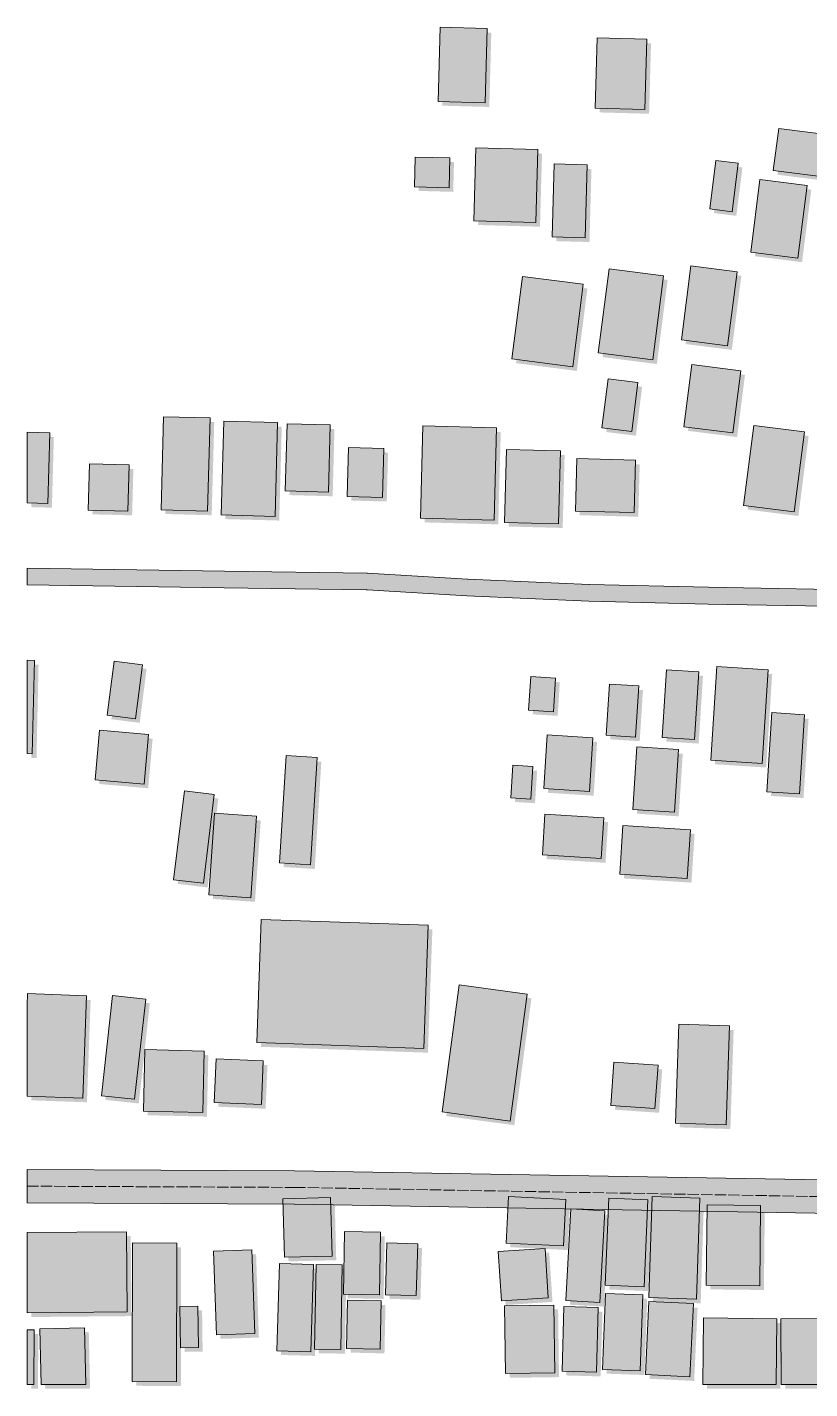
# Model space of a CAD drawing. Header units: metres. Extents: x 305859 to 307221, y 9155922 to 9156786.
# Drawn here: x 305890 to 306030.7, y 9155924.2 to 9156168.8 of the extents above; entities that cross this region are included whole.
import ezdxf

# ---------------------------------------------------------------- set-up
doc = ezdxf.new("R2010")
doc.units = ezdxf.units.M
doc.linetypes.add('DASHED', pattern=[1.524, 1.27, -0.254])
for name, color, linetype, lineweight, true_color in [('B-BAYANGAN', 7, 'Continuous', 0, 0x76786c), ('J-PERKERASAN_JALAN', 7, 'Continuous', 9, 0x989896), ('J-SUMBU_KOLEKTOR', 7, 'DASHED', 18, 0xffffff), ('K-BANGUNAN_LUAR_TAPAK', 7, 'Continuous', 9, 0xdedede)]:
    doc.layers.add(name, color=color, linetype=linetype, lineweight=lineweight, true_color=true_color)

msp = doc.modelspace()

# ---------------------------------------------------------------- hatches: boundary and pattern name
at = {"layer": 'B-BAYANGAN', "true_color": 0x76786c}
h = msp.add_hatch(color=8, dxfattribs=at)
h.dxf.hatch_style = 1
h.paths.add_polyline_path([(305964.98, 9156168.06), (305973.44, 9156167.84), (305973.08, 9156154.49), (305964.61, 9156154.72), (305964.98, 9156168.06)])
h = msp.add_hatch(color=8, dxfattribs=at)
h.dxf.hatch_style = 1
h.paths.add_polyline_path([(305993.24, 9156166.14), (306002.15, 9156165.9), (306001.81, 9156153.27), (305992.89, 9156153.51), (305993.24, 9156166.14)])
h = msp.add_hatch(color=8, dxfattribs=at)
h.dxf.hatch_style = 1
h.paths.add_polyline_path([(306025.87, 9156149.86), (306036.34, 9156148.54), (306035.37, 9156141), (306024.89, 9156142.32), (306025.87, 9156149.86)])
h = msp.add_hatch(color=8, dxfattribs=at)
h.dxf.hatch_style = 1
h.paths.add_polyline_path([(305971.42, 9156146.42), (305982.56, 9156146.11), (305982.19, 9156132.98), (305971.07, 9156133.28), (305971.42, 9156146.42)])
h = msp.add_hatch(color=8, dxfattribs=at)
h.dxf.hatch_style = 1
h.paths.add_polyline_path([(305960.53, 9156144.75), (305966.73, 9156144.59), (305966.59, 9156139.24), (305960.38, 9156139.41), (305960.53, 9156144.75)])
h = msp.add_hatch(color=8, dxfattribs=at)
h.dxf.hatch_style = 1
h.paths.add_polyline_path([(306017.49, 9156134.93), (306013.46, 9156135.43), (306014.57, 9156144.13), (306018.6, 9156143.62), (306017.49, 9156134.93)])
h = msp.add_hatch(color=8, dxfattribs=at)
h.dxf.hatch_style = 1
h.paths.add_polyline_path([(305985.49, 9156143.52), (305991.44, 9156143.36), (305991.09, 9156130.23), (305985.14, 9156130.39), (305985.49, 9156143.52)])
h = msp.add_hatch(color=8, dxfattribs=at)
h.dxf.hatch_style = 1
h.paths.add_polyline_path([(306022.48, 9156140.7), (306030.97, 9156139.63), (306029.31, 9156126.6), (306020.82, 9156127.68), (306022.48, 9156140.7)])
h = msp.add_hatch(color=8, dxfattribs=at)
h.dxf.hatch_style = 1
h.paths.add_polyline_path([(305995.37, 9156124.65), (306005.14, 9156123.42), (306003.21, 9156108.31), (305993.43, 9156109.56), (305995.37, 9156124.65)])
h = msp.add_hatch(color=8, dxfattribs=at)
h.dxf.hatch_style = 1
h.paths.add_polyline_path([(306010.08, 9156125.19), (306018.39, 9156124.14), (306016.68, 9156110.85), (306008.38, 9156111.9), (306010.08, 9156125.19)])
h = msp.add_hatch(color=8, dxfattribs=at)
h.dxf.hatch_style = 1
h.paths.add_polyline_path([(305979.79, 9156123.27), (305990.72, 9156121.89), (305988.82, 9156107.08), (305977.9, 9156108.47), (305979.79, 9156123.27)])
h = msp.add_hatch(color=8, dxfattribs=at)
h.dxf.hatch_style = 1
h.paths.add_polyline_path([(306010.24, 9156107.47), (306019.05, 9156106.36), (306017.63, 9156095.2), (306008.8, 9156096.31), (306010.24, 9156107.47)])
h = msp.add_hatch(color=8, dxfattribs=at)
h.dxf.hatch_style = 1
h.paths.add_polyline_path([(305995.21, 9156104.9), (306000.56, 9156104.22), (305999.44, 9156095.43), (305994.09, 9156096.1), (305995.21, 9156104.9)])
h = msp.add_hatch(color=8, dxfattribs=at)
h.dxf.hatch_style = 1
h.paths.add_polyline_path([(305915.28, 9156098.1), (305923.63, 9156097.88), (305923.17, 9156081.15), (305914.82, 9156081.38), (305915.28, 9156098.1)])
h = msp.add_hatch(color=8, dxfattribs=at)
h.dxf.hatch_style = 1
h.paths.add_polyline_path([(305926.08, 9156097.3), (305935.77, 9156097.05), (305935.31, 9156080.2), (305925.62, 9156080.46), (305926.08, 9156097.3)])
h = msp.add_hatch(color=8, dxfattribs=at)
h.dxf.hatch_style = 1
h.paths.add_polyline_path([(305894.79, 9156095.19), (305894.44, 9156082.51), (305890.75, 9156082.61), (305890.75, 9156095.3), (305894.79, 9156095.19)])
h = msp.add_hatch(color=8, dxfattribs=at)
h.dxf.hatch_style = 1
h.paths.add_polyline_path([(305937.48, 9156096.85), (305945.24, 9156096.64), (305944.92, 9156084.56), (305937.15, 9156084.77), (305937.48, 9156096.85)])
h = msp.add_hatch(color=8, dxfattribs=at)
h.dxf.hatch_style = 1
h.paths.add_polyline_path([(305961.9, 9156096.46), (305975.14, 9156096.1), (305974.69, 9156079.52), (305961.44, 9156079.87), (305961.9, 9156096.46)])
h = msp.add_hatch(color=8, dxfattribs=at)
h.dxf.hatch_style = 1
h.paths.add_polyline_path([(306021.36, 9156096.52), (306030.49, 9156095.37), (306028.65, 9156081.01), (306019.52, 9156082.17), (306021.36, 9156096.52)])
h = msp.add_hatch(color=8, dxfattribs=at)
h.dxf.hatch_style = 1
h.paths.add_polyline_path([(305954.64, 9156083.62), (305948.25, 9156083.79), (305948.49, 9156092.59), (305954.88, 9156092.41), (305954.64, 9156083.62)])
h = msp.add_hatch(color=8, dxfattribs=at)
h.dxf.hatch_style = 1
h.paths.add_polyline_path([(305976.9, 9156092.23), (305986.62, 9156091.96), (305986.27, 9156078.87), (305976.54, 9156079.13), (305976.9, 9156092.23)])
h = msp.add_hatch(color=8, dxfattribs=at)
h.dxf.hatch_style = 1
h.paths.add_polyline_path([(305989.59, 9156090.57), (306000.12, 9156090.28), (305999.86, 9156080.88), (305989.33, 9156081.16), (305989.59, 9156090.57)])
h = msp.add_hatch(color=8, dxfattribs=at)
h.dxf.hatch_style = 1
h.paths.add_polyline_path([(305901.95, 9156089.63), (305909.09, 9156089.44), (305908.86, 9156081.13), (305901.73, 9156081.32), (305901.95, 9156089.63)])
h = msp.add_hatch(color=8, dxfattribs=at)
h.dxf.hatch_style = 1
h.paths.add_polyline_path([(305892.04, 9156054.32), (305891.67, 9156037.56), (305890.75, 9156037.58), (305890.75, 9156054.35), (305892.04, 9156054.32)])
h = msp.add_hatch(color=8, dxfattribs=at)
h.dxf.hatch_style = 1
h.paths.add_polyline_path([(305906.36, 9156054.19), (305911.46, 9156053.55), (305910.23, 9156043.86), (305905.13, 9156044.51), (305906.36, 9156054.19)])
h = msp.add_hatch(color=8, dxfattribs=at)
h.dxf.hatch_style = 1
h.paths.add_polyline_path([(306014.72, 9156053.22), (306023.94, 9156052.63), (306022.86, 9156035.84), (306013.64, 9156036.42), (306014.72, 9156053.22)])
h = msp.add_hatch(color=8, dxfattribs=at)
h.dxf.hatch_style = 1
h.paths.add_polyline_path([(305981.28, 9156051.44), (305985.76, 9156051.16), (305985.37, 9156045.12), (305980.9, 9156045.4), (305981.28, 9156051.44)])
h = msp.add_hatch(color=8, dxfattribs=at)
h.dxf.hatch_style = 1
h.paths.add_polyline_path([(306005.67, 9156052.66), (306011.5, 9156052.3), (306010.72, 9156040.14), (306004.89, 9156040.5), (306005.67, 9156052.66)])
h = msp.add_hatch(color=8, dxfattribs=at)
h.dxf.hatch_style = 1
h.paths.add_polyline_path([(305995.41, 9156050.08), (306000.71, 9156049.75), (306000.12, 9156040.57), (305994.83, 9156040.9), (305995.41, 9156050.08)])
h = msp.add_hatch(color=8, dxfattribs=at)
h.dxf.hatch_style = 1
h.paths.add_polyline_path([(306024.64, 9156044.95), (306030.48, 9156044.58), (306029.57, 9156030.36), (306023.73, 9156030.73), (306024.64, 9156044.95)])
h = msp.add_hatch(color=8, dxfattribs=at)
h.dxf.hatch_style = 1
h.paths.add_polyline_path([(305903.74, 9156041.78), (305912.55, 9156041.01), (305911.76, 9156032.11), (305902.95, 9156032.88), (305903.74, 9156041.78)])
h = msp.add_hatch(color=8, dxfattribs=at)
h.dxf.hatch_style = 1
h.paths.add_polyline_path([(305984.24, 9156040.97), (305992.46, 9156040.45), (305991.84, 9156030.78), (305983.61, 9156031.3), (305984.24, 9156040.97)])
h = msp.add_hatch(color=8, dxfattribs=at)
h.dxf.hatch_style = 1
h.paths.add_polyline_path([(306000.33, 9156038.79), (306007.86, 9156038.31), (306007.13, 9156027.07), (305999.62, 9156027.55), (306000.33, 9156038.79)])
h = msp.add_hatch(color=8, dxfattribs=at)
h.dxf.hatch_style = 1
h.paths.add_polyline_path([(305937.28, 9156037.22), (305942.88, 9156036.87), (305941.7, 9156017.61), (305936.1, 9156017.96), (305937.28, 9156037.22)])
h = msp.add_hatch(color=8, dxfattribs=at)
h.dxf.hatch_style = 1
h.paths.add_polyline_path([(305978.08, 9156035.49), (305981.68, 9156035.26), (305981.3, 9156029.43), (305977.7, 9156029.66), (305978.08, 9156035.49)])
h = msp.add_hatch(color=8, dxfattribs=at)
h.dxf.hatch_style = 1
h.paths.add_polyline_path([(305919.02, 9156030.89), (305924.36, 9156030.25), (305922.43, 9156014.29), (305917.08, 9156014.94), (305919.02, 9156030.89)])
h = msp.add_hatch(color=8, dxfattribs=at)
h.dxf.hatch_style = 1
h.paths.add_polyline_path([(305924.44, 9156026.87), (305931.99, 9156026.33), (305930.95, 9156011.71), (305923.38, 9156012.24), (305924.44, 9156026.87)])
h = msp.add_hatch(color=8, dxfattribs=at)
h.dxf.hatch_style = 1
h.paths.add_polyline_path([(305983.84, 9156026.72), (305994.44, 9156026.06), (305993.97, 9156018.72), (305983.37, 9156019.4), (305983.84, 9156026.72)])
h = msp.add_hatch(color=8, dxfattribs=at)
h.dxf.hatch_style = 1
h.paths.add_polyline_path([(305997.85, 9156024.68), (306009.99, 9156023.91), (306009.42, 9156015.16), (305997.29, 9156015.93), (305997.85, 9156024.68)])
h = msp.add_hatch(color=8, dxfattribs=at)
h.dxf.hatch_style = 1
h.paths.add_polyline_path([(305932.79, 9156007.82), (305962.85, 9156006.77), (305962.05, 9155984.62), (305932.01, 9155985.67), (305932.79, 9156007.82)])
h = msp.add_hatch(color=8, dxfattribs=at)
h.dxf.hatch_style = 1
h.paths.add_polyline_path([(305890.83, 9155994.47), (305901.4, 9155994.09), (305900.74, 9155975.71), (305890.75, 9155976.06), (305890.75, 9155992.32), (305890.83, 9155994.47)])
h = msp.add_hatch(color=8, dxfattribs=at)
h.dxf.hatch_style = 1
h.paths.add_polyline_path([(305968.44, 9155996.03), (305980.66, 9155994.4), (305977.58, 9155971.59), (305965.35, 9155973.23), (305968.44, 9155996.03)])
h = msp.add_hatch(color=8, dxfattribs=at)
h.dxf.hatch_style = 1
h.paths.add_polyline_path([(305906.08, 9155994.15), (305912.05, 9155993.5), (305910.06, 9155975.49), (305904.08, 9155976.14), (305906.08, 9155994.15)])
h = msp.add_hatch(color=8, dxfattribs=at)
h.dxf.hatch_style = 1
h.paths.add_polyline_path([(306007.91, 9155988.98), (306017.01, 9155988.69), (306016.42, 9155970.9), (306007.32, 9155971.2), (306007.91, 9155988.98)])
h = msp.add_hatch(color=8, dxfattribs=at)
h.dxf.hatch_style = 1
h.paths.add_polyline_path([(305911.89, 9155984.41), (305922.56, 9155984.17), (305922.31, 9155973.14), (305911.64, 9155973.38), (305911.89, 9155984.41)])
h = msp.add_hatch(color=8, dxfattribs=at)
h.dxf.hatch_style = 1
h.paths.add_polyline_path([(305924.7, 9155982.77), (305933.2, 9155982.41), (305932.85, 9155974.54), (305924.35, 9155974.91), (305924.7, 9155982.77)])
h = msp.add_hatch(color=8, dxfattribs=at)
h.dxf.hatch_style = 1
h.paths.add_polyline_path([(305996.24, 9155982.17), (306004.16, 9155981.61), (306003.61, 9155973.82), (305995.68, 9155974.38), (305996.24, 9155982.17)])
h = msp.add_hatch(color=8, dxfattribs=at)
h.dxf.hatch_style = 1
h.paths.add_polyline_path([(305936.71, 9155957.61), (305945.29, 9155957.84), (305945.56, 9155947.34), (305936.98, 9155947.13), (305936.71, 9155957.61)])
h = msp.add_hatch(color=8, dxfattribs=at)
h.dxf.hatch_style = 1
h.paths.add_polyline_path([(305977.27, 9155958.01), (305987.59, 9155957.51), (305987.18, 9155949.17), (305976.85, 9155949.68), (305977.27, 9155958.01)])
h = msp.add_hatch(color=8, dxfattribs=at)
h.dxf.hatch_style = 1
h.paths.add_polyline_path([(305994.67, 9155942.08), (305995.31, 9155957.74), (306002.31, 9155957.46), (306001.67, 9155941.8), (305994.67, 9155942.08)])
h = msp.add_hatch(color=8, dxfattribs=at)
h.dxf.hatch_style = 1
h.paths.add_polyline_path([(306002.52, 9155939.88), (306003.12, 9155958.03), (306011.66, 9155957.75), (306011.08, 9155939.6), (306002.52, 9155939.88)])
h = msp.add_hatch(color=8, dxfattribs=at)
h.dxf.hatch_style = 1
h.paths.add_polyline_path([(305987.56, 9155939.35), (305988.48, 9155955.81), (305994.6, 9155955.48), (305993.69, 9155939.01), (305987.56, 9155939.35)])
h = msp.add_hatch(color=8, dxfattribs=at)
h.dxf.hatch_style = 1
h.paths.add_polyline_path([(306013.01, 9155956.51), (306022.61, 9155956.4), (306022.44, 9155941.99), (306012.84, 9155942.11), (306013.01, 9155956.51)])
h = msp.add_hatch(color=8, dxfattribs=at)
h.dxf.hatch_style = 1
h.paths.add_polyline_path([(305908.61, 9155951.71), (305908.75, 9155937.3), (305890.75, 9155937.14), (305890.75, 9155951.55), (305908.61, 9155951.71)])
h = msp.add_hatch(color=8, dxfattribs=at)
h.dxf.hatch_style = 1
h.paths.add_polyline_path([(305947.8, 9155951.73), (305954.29, 9155951.6), (305954.07, 9155940.4), (305947.59, 9155940.51), (305947.8, 9155951.73)])
h = msp.add_hatch(color=8, dxfattribs=at)
h.dxf.hatch_style = 1
h.paths.add_polyline_path([(305909.66, 9155949.69), (305917.66, 9155949.68), (305917.62, 9155924.76), (305909.62, 9155924.78), (305909.66, 9155949.69)])
h = msp.add_hatch(color=8, dxfattribs=at)
h.dxf.hatch_style = 1
h.paths.add_polyline_path([(305924.24, 9155948.21), (305931.15, 9155948.43), (305931.65, 9155933.45), (305924.76, 9155933.21), (305924.24, 9155948.21)])
h = msp.add_hatch(color=8, dxfattribs=at)
h.dxf.hatch_style = 1
h.paths.add_polyline_path([(305955.43, 9155949.69), (305960.99, 9155949.53), (305960.7, 9155940.23), (305955.14, 9155940.4), (305955.43, 9155949.69)])
h = msp.add_hatch(color=8, dxfattribs=at)
h.dxf.hatch_style = 1
h.paths.add_polyline_path([(305975.42, 9155948.15), (305983.86, 9155948.7), (305984.44, 9155939.86), (305976.01, 9155939.3), (305975.42, 9155948.15)])
h = msp.add_hatch(color=8, dxfattribs=at)
h.dxf.hatch_style = 1
h.paths.add_polyline_path([(305936.09, 9155945.99), (305942.21, 9155945.8), (305941.75, 9155930.15), (305935.64, 9155930.32), (305936.09, 9155945.99)])
h = msp.add_hatch(color=8, dxfattribs=at)
h.dxf.hatch_style = 1
h.paths.add_polyline_path([(305942.68, 9155945.83), (305947.39, 9155945.75), (305947.12, 9155930.56), (305942.41, 9155930.64), (305942.68, 9155945.83)])
h = msp.add_hatch(color=8, dxfattribs=at)
h.dxf.hatch_style = 1
h.paths.add_polyline_path([(305994.69, 9155940.63), (306001.46, 9155940.39), (306000.96, 9155926.72), (305994.18, 9155926.96), (305994.69, 9155940.63)])
h = msp.add_hatch(color=8, dxfattribs=at)
h.dxf.hatch_style = 1
h.paths.add_polyline_path([(305918.18, 9155938.3), (305921.44, 9155938.35), (305921.54, 9155930.93), (305918.29, 9155930.88), (305918.18, 9155938.3)])
h = msp.add_hatch(color=8, dxfattribs=at)
h.dxf.hatch_style = 1
h.paths.add_polyline_path([(305948.33, 9155939.41), (305954.41, 9155939.28), (305954.23, 9155930.61), (305948.15, 9155930.74), (305948.33, 9155939.41)])
h = msp.add_hatch(color=8, dxfattribs=at)
h.dxf.hatch_style = 1
h.paths.add_polyline_path([(305976.58, 9155938.4), (305985.45, 9155938.5), (305985.61, 9155926.34), (305976.72, 9155926.22), (305976.58, 9155938.4)])
h = msp.add_hatch(color=8, dxfattribs=at)
h.dxf.hatch_style = 1
h.paths.add_polyline_path([(305987.23, 9155938.25), (305993.43, 9155938.08), (305993.1, 9155926.47), (305986.9, 9155926.64), (305987.23, 9155938.25)])
h = msp.add_hatch(color=8, dxfattribs=at)
h.dxf.hatch_style = 1
h.paths.add_polyline_path([(306002.49, 9155939.16), (306010.53, 9155938.79), (306009.91, 9155925.66), (306001.89, 9155926.04), (306002.49, 9155939.16)])
h = msp.add_hatch(color=8, dxfattribs=at)
h.dxf.hatch_style = 1
h.paths.add_polyline_path([(306012.35, 9155936.22), (306025.52, 9155936.07), (306025.38, 9155924.25), (306012.21, 9155924.25), (306012.35, 9155936.22)])
h = msp.add_hatch(color=8, dxfattribs=at)
h.dxf.hatch_style = 1
h.paths.add_polyline_path([(306026.23, 9155936.06), (306041.61, 9155936.2), (306041.72, 9155924.25), (306026.33, 9155924.25), (306026.23, 9155936.06)])
h = msp.add_hatch(color=8, dxfattribs=at)
h.dxf.hatch_style = 1
h.paths.add_polyline_path([(305892.02, 9155934.09), (305891.92, 9155924.25), (305890.75, 9155924.25), (305890.75, 9155934.11), (305892.02, 9155934.09)])
h = msp.add_hatch(color=8, dxfattribs=at)
h.dxf.hatch_style = 1
h.paths.add_polyline_path([(305893, 9155934.26), (305901.07, 9155934.45), (305901.3, 9155924.25), (305893.24, 9155924.25), (305893, 9155934.26)])
at = {"layer": 'J-PERKERASAN_JALAN', "true_color": 0xa8a8a6}
h = msp.add_hatch(color=253, dxfattribs=at)
h.dxf.hatch_style = 1
h.paths.add_polyline_path([(306178.98, 9155952.5), (306113.74, 9155954.35), (306113.7, 9155954.35), (306052.38, 9155955.42), (305938.03, 9155957.42), (305937.97, 9155957.42), (305890, 9155957.64), (305890, 9155963.64), (305938.04, 9155963.42), (305938.08, 9155963.42), (306047.36, 9155961.51), (306047.86, 9155961.53), (306048.36, 9155961.62), (306048.84, 9155961.77), (306049.3, 9155961.97), (306049.73, 9155962.24), (306050.13, 9155962.55), (306050.48, 9155962.92), (306050.78, 9155963.32), (306051.03, 9155963.76), (306051.22, 9155964.23), (306051.35, 9155964.72), (306051.42, 9155965.22), (306052.9, 9155985.54), (306055.42, 9156016.68), (306055.43, 9156016.78), (306057.45, 9156052.47), (306057.46, 9156052.51), (306057.79, 9156059.91), (306057.78, 9156060.43), (306057.71, 9156060.95), (306057.56, 9156061.45), (306057.35, 9156061.92), (306057.09, 9156062.37), (306056.76, 9156062.78), (306056.39, 9156063.14), (306055.97, 9156063.45), (306055.52, 9156063.7), (306055.04, 9156063.9), (306054.53, 9156064.03), (306054.02, 9156064.09), (306044.11, 9156064.63), (306043.96, 9156064.63), (306012.45, 9156065.21), (305990.98, 9156065.72), (305990.96, 9156065.72), (305969.04, 9156066.66), (305969.01, 9156066.66), (305951.11, 9156067.75), (305950.92, 9156067.76), (305925.42, 9156068.11), (305925.42, 9156068.1), (305925.42, 9156068.1), (305925.42, 9156068.11), (305890, 9156068.63), (305890, 9156071.63), (305925.46, 9156071.11), (305925.46, 9156071.11), (305951.07, 9156070.76), (305951.12, 9156070.76), (305951.14, 9156070.76), (305951.19, 9156070.76), (305969.13, 9156069.66), (305969.2, 9156069.66), (305991.02, 9156068.72), (305991.09, 9156068.72), (306012.49, 9156068.21), (306012.51, 9156068.21), (306044.1, 9156067.63), (306044.13, 9156067.63), (306044.15, 9156067.63), (306044.19, 9156067.63), (306054.41, 9156067.07), (306054.92, 9156067.08), (306055.42, 9156067.14), (306055.91, 9156067.27), (306056.37, 9156067.47), (306056.81, 9156067.72), (306057.22, 9156068.02), (306057.58, 9156068.37), (306057.9, 9156068.76), (306058.16, 9156069.2), (306058.37, 9156069.66), (306058.52, 9156070.14), (306058.61, 9156070.64), (306064.16, 9156122.39), (306064.18, 9156122.51), (306064.3, 9156122.51), (306067.03, 9156122.22), (306067.15, 9156122.2), (306067.14, 9156122.07), (306061.65, 9156070.87), (306061.63, 9156070.33), (306061.68, 9156069.79), (306061.8, 9156069.27), (306061.99, 9156068.76), (306062.25, 9156068.29), (306062.57, 9156067.86), (306062.95, 9156067.47), (306063.37, 9156067.14), (306063.84, 9156066.86), (306064.34, 9156066.66), (306064.86, 9156066.52), (306065.39, 9156066.45), (306160.69, 9156060.88), (306160.73, 9156060.88), (306178.98, 9156059.99), (306178.98, 9156056.99), (306160.58, 9156057.89), (306065.01, 9156063.47), (306064.49, 9156063.46), (306063.96, 9156063.39), (306063.46, 9156063.25), (306062.97, 9156063.04), (306062.52, 9156062.77), (306062.1, 9156062.44), (306061.74, 9156062.07), (306061.42, 9156061.64), (306061.16, 9156061.18), (306060.97, 9156060.69), (306060.84, 9156060.18), (306060.78, 9156059.66), (306060.45, 9156052.37), (306058.42, 9156016.55), (306058.42, 9156016.53), (306058.42, 9156016.49), (306055.89, 9155985.35), (306055.89, 9155985.31), (306054.45, 9155965.6), (306054.45, 9155965.06), (306054.52, 9155964.53), (306054.66, 9155964), (306054.88, 9155963.51), (306055.15, 9155963.04), (306055.49, 9155962.62), (306055.88, 9155962.24), (306056.32, 9155961.92), (306056.8, 9155961.67), (306057.31, 9155961.48), (306057.83, 9155961.36), (306058.37, 9155961.32), (306113.83, 9155960.35), (306113.86, 9155960.35), (306178.98, 9155958.5), (306178.98, 9155952.5)])
at = {"layer": 'K-BANGUNAN_LUAR_TAPAK', "true_color": 0xececea}
h = msp.add_hatch(color=7, dxfattribs=at)
h.dxf.hatch_style = 1
h.paths.add_polyline_path([(305964.23, 9156168.81), (305972.69, 9156168.59), (305972.33, 9156155.24), (305963.86, 9156155.47), (305964.23, 9156168.81)])
h = msp.add_hatch(color=7, dxfattribs=at)
h.dxf.hatch_style = 1
h.paths.add_polyline_path([(305992.49, 9156166.89), (306001.4, 9156166.65), (306001.06, 9156154.02), (305992.14, 9156154.26), (305992.49, 9156166.89)])
h = msp.add_hatch(color=7, dxfattribs=at)
h.dxf.hatch_style = 1
h.paths.add_polyline_path([(306025.12, 9156150.61), (306035.59, 9156149.29), (306034.62, 9156141.75), (306024.14, 9156143.07), (306025.12, 9156150.61)])
h = msp.add_hatch(color=7, dxfattribs=at)
h.dxf.hatch_style = 1
h.paths.add_polyline_path([(305970.67, 9156147.17), (305981.81, 9156146.86), (305981.44, 9156133.73), (305970.32, 9156134.03), (305970.67, 9156147.17)])
h = msp.add_hatch(color=7, dxfattribs=at)
h.dxf.hatch_style = 1
h.paths.add_polyline_path([(305959.78, 9156145.5), (305965.98, 9156145.34), (305965.84, 9156139.99), (305959.63, 9156140.16), (305959.78, 9156145.5)])
h = msp.add_hatch(color=7, dxfattribs=at)
h.dxf.hatch_style = 1
h.paths.add_polyline_path([(305984.74, 9156144.27), (305990.69, 9156144.11), (305990.34, 9156130.98), (305984.39, 9156131.14), (305984.74, 9156144.27)])
h = msp.add_hatch(color=7, dxfattribs=at)
h.dxf.hatch_style = 1
h.paths.add_polyline_path([(306016.74, 9156135.68), (306012.71, 9156136.18), (306013.82, 9156144.88), (306017.85, 9156144.37), (306016.74, 9156135.68)])
h = msp.add_hatch(color=7, dxfattribs=at)
h.dxf.hatch_style = 1
h.paths.add_polyline_path([(306021.73, 9156141.45), (306030.22, 9156140.38), (306028.56, 9156127.35), (306020.07, 9156128.43), (306021.73, 9156141.45)])
h = msp.add_hatch(color=7, dxfattribs=at)
h.dxf.hatch_style = 1
h.paths.add_polyline_path([(305994.62, 9156125.4), (306004.39, 9156124.17), (306002.46, 9156109.06), (305992.68, 9156110.31), (305994.62, 9156125.4)])
h = msp.add_hatch(color=7, dxfattribs=at)
h.dxf.hatch_style = 1
h.paths.add_polyline_path([(306009.33, 9156125.94), (306017.64, 9156124.89), (306015.93, 9156111.6), (306007.63, 9156112.65), (306009.33, 9156125.94)])
h = msp.add_hatch(color=7, dxfattribs=at)
h.dxf.hatch_style = 1
h.paths.add_polyline_path([(305979.04, 9156124.02), (305989.97, 9156122.64), (305988.07, 9156107.83), (305977.15, 9156109.22), (305979.04, 9156124.02)])
h = msp.add_hatch(color=7, dxfattribs=at)
h.dxf.hatch_style = 1
h.paths.add_polyline_path([(306009.49, 9156108.22), (306018.3, 9156107.11), (306016.88, 9156095.95), (306008.05, 9156097.06), (306009.49, 9156108.22)])
h = msp.add_hatch(color=7, dxfattribs=at)
h.dxf.hatch_style = 1
h.paths.add_polyline_path([(305994.46, 9156105.65), (305999.81, 9156104.97), (305998.69, 9156096.18), (305993.34, 9156096.85), (305994.46, 9156105.65)])
h = msp.add_hatch(color=7, dxfattribs=at)
h.dxf.hatch_style = 1
h.paths.add_polyline_path([(305914.53, 9156098.85), (305922.88, 9156098.63), (305922.42, 9156081.9), (305914.07, 9156082.13), (305914.53, 9156098.85)])
h = msp.add_hatch(color=7, dxfattribs=at)
h.dxf.hatch_style = 1
h.paths.add_polyline_path([(305925.33, 9156098.05), (305935.02, 9156097.8), (305934.56, 9156080.95), (305924.87, 9156081.21), (305925.33, 9156098.05)])
h = msp.add_hatch(color=7, dxfattribs=at)
h.dxf.hatch_style = 1
h.paths.add_polyline_path([(305936.73, 9156097.6), (305944.49, 9156097.39), (305944.17, 9156085.31), (305936.4, 9156085.52), (305936.73, 9156097.6)])
h = msp.add_hatch(color=7, dxfattribs=at)
h.dxf.hatch_style = 1
h.paths.add_polyline_path([(305961.15, 9156097.21), (305974.39, 9156096.85), (305973.94, 9156080.27), (305960.69, 9156080.62), (305961.15, 9156097.21)])
h = msp.add_hatch(color=7, dxfattribs=at)
h.dxf.hatch_style = 1
h.paths.add_polyline_path([(306020.61, 9156097.27), (306029.74, 9156096.12), (306027.9, 9156081.76), (306018.77, 9156082.92), (306020.61, 9156097.27)])
h = msp.add_hatch(color=7, dxfattribs=at)
h.dxf.hatch_style = 1
h.paths.add_polyline_path([(305894.04, 9156095.94), (305893.69, 9156083.26), (305890, 9156083.36), (305890, 9156096.05), (305894.04, 9156095.94)])
h = msp.add_hatch(color=7, dxfattribs=at)
h.dxf.hatch_style = 1
h.paths.add_polyline_path([(305953.89, 9156084.37), (305947.5, 9156084.54), (305947.74, 9156093.34), (305954.13, 9156093.16), (305953.89, 9156084.37)])
h = msp.add_hatch(color=7, dxfattribs=at)
h.dxf.hatch_style = 1
h.paths.add_polyline_path([(305976.15, 9156092.98), (305985.87, 9156092.71), (305985.52, 9156079.62), (305975.79, 9156079.88), (305976.15, 9156092.98)])
h = msp.add_hatch(color=7, dxfattribs=at)
h.dxf.hatch_style = 1
h.paths.add_polyline_path([(305901.2, 9156090.38), (305908.34, 9156090.19), (305908.11, 9156081.88), (305900.98, 9156082.07), (305901.2, 9156090.38)])
h = msp.add_hatch(color=7, dxfattribs=at)
h.dxf.hatch_style = 1
h.paths.add_polyline_path([(305988.84, 9156091.32), (305999.37, 9156091.03), (305999.11, 9156081.63), (305988.58, 9156081.91), (305988.84, 9156091.32)])
h = msp.add_hatch(color=7, dxfattribs=at)
h.dxf.hatch_style = 1
h.paths.add_polyline_path([(305891.29, 9156055.07), (305890.92, 9156038.31), (305890, 9156038.33), (305890, 9156055.1), (305891.29, 9156055.07)])
h = msp.add_hatch(color=7, dxfattribs=at)
h.dxf.hatch_style = 1
h.paths.add_polyline_path([(305905.61, 9156054.94), (305910.71, 9156054.3), (305909.48, 9156044.61), (305904.38, 9156045.26), (305905.61, 9156054.94)])
h = msp.add_hatch(color=7, dxfattribs=at)
h.dxf.hatch_style = 1
h.paths.add_polyline_path([(306004.92, 9156053.41), (306010.75, 9156053.05), (306009.97, 9156040.89), (306004.14, 9156041.25), (306004.92, 9156053.41)])
h = msp.add_hatch(color=7, dxfattribs=at)
h.dxf.hatch_style = 1
h.paths.add_polyline_path([(306013.97, 9156053.97), (306023.19, 9156053.38), (306022.11, 9156036.59), (306012.89, 9156037.17), (306013.97, 9156053.97)])
h = msp.add_hatch(color=7, dxfattribs=at)
h.dxf.hatch_style = 1
h.paths.add_polyline_path([(305980.53, 9156052.19), (305985.01, 9156051.91), (305984.62, 9156045.87), (305980.15, 9156046.15), (305980.53, 9156052.19)])
h = msp.add_hatch(color=7, dxfattribs=at)
h.dxf.hatch_style = 1
h.paths.add_polyline_path([(305994.66, 9156050.83), (305999.96, 9156050.5), (305999.37, 9156041.32), (305994.08, 9156041.65), (305994.66, 9156050.83)])
h = msp.add_hatch(color=7, dxfattribs=at)
h.dxf.hatch_style = 1
h.paths.add_polyline_path([(306023.89, 9156045.7), (306029.73, 9156045.33), (306028.82, 9156031.11), (306022.98, 9156031.48), (306023.89, 9156045.7)])
h = msp.add_hatch(color=7, dxfattribs=at)
h.dxf.hatch_style = 1
h.paths.add_polyline_path([(305902.99, 9156042.53), (305911.8, 9156041.76), (305911.01, 9156032.86), (305902.2, 9156033.63), (305902.99, 9156042.53)])
h = msp.add_hatch(color=7, dxfattribs=at)
h.dxf.hatch_style = 1
h.paths.add_polyline_path([(305983.49, 9156041.72), (305991.71, 9156041.2), (305991.09, 9156031.53), (305982.86, 9156032.05), (305983.49, 9156041.72)])
h = msp.add_hatch(color=7, dxfattribs=at)
h.dxf.hatch_style = 1
h.paths.add_polyline_path([(305999.58, 9156039.54), (306007.11, 9156039.06), (306006.38, 9156027.82), (305998.87, 9156028.3), (305999.58, 9156039.54)])
h = msp.add_hatch(color=7, dxfattribs=at)
h.dxf.hatch_style = 1
h.paths.add_polyline_path([(305936.53, 9156037.97), (305942.13, 9156037.62), (305940.95, 9156018.36), (305935.35, 9156018.71), (305936.53, 9156037.97)])
h = msp.add_hatch(color=7, dxfattribs=at)
h.dxf.hatch_style = 1
h.paths.add_polyline_path([(305977.33, 9156036.24), (305980.93, 9156036.01), (305980.55, 9156030.18), (305976.95, 9156030.41), (305977.33, 9156036.24)])
h = msp.add_hatch(color=7, dxfattribs=at)
h.dxf.hatch_style = 1
h.paths.add_polyline_path([(305918.27, 9156031.64), (305923.61, 9156031), (305921.68, 9156015.04), (305916.33, 9156015.69), (305918.27, 9156031.64)])
h = msp.add_hatch(color=7, dxfattribs=at)
h.dxf.hatch_style = 1
h.paths.add_polyline_path([(305923.69, 9156027.62), (305931.24, 9156027.08), (305930.2, 9156012.46), (305922.63, 9156012.99), (305923.69, 9156027.62)])
h = msp.add_hatch(color=7, dxfattribs=at)
h.dxf.hatch_style = 1
h.paths.add_polyline_path([(305983.09, 9156027.47), (305993.69, 9156026.81), (305993.22, 9156019.47), (305982.62, 9156020.15), (305983.09, 9156027.47)])
h = msp.add_hatch(color=7, dxfattribs=at)
h.dxf.hatch_style = 1
h.paths.add_polyline_path([(305997.1, 9156025.43), (306009.24, 9156024.66), (306008.67, 9156015.91), (305996.54, 9156016.68), (305997.1, 9156025.43)])
h = msp.add_hatch(color=7, dxfattribs=at)
h.dxf.hatch_style = 1
h.paths.add_polyline_path([(305932.04, 9156008.57), (305962.1, 9156007.52), (305961.3, 9155985.37), (305931.26, 9155986.42), (305932.04, 9156008.57)])
h = msp.add_hatch(color=7, dxfattribs=at)
h.dxf.hatch_style = 1
h.paths.add_polyline_path([(305890.08, 9155995.22), (305900.65, 9155994.84), (305899.99, 9155976.46), (305890, 9155976.81), (305890, 9155993.07), (305890.08, 9155995.22)])
h = msp.add_hatch(color=7, dxfattribs=at)
h.dxf.hatch_style = 1
h.paths.add_polyline_path([(305905.33, 9155994.9), (305911.3, 9155994.25), (305909.31, 9155976.24), (305903.33, 9155976.89), (305905.33, 9155994.9)])
h = msp.add_hatch(color=7, dxfattribs=at)
h.dxf.hatch_style = 1
h.paths.add_polyline_path([(305967.69, 9155996.78), (305979.91, 9155995.15), (305976.83, 9155972.34), (305964.6, 9155973.98), (305967.69, 9155996.78)])
h = msp.add_hatch(color=7, dxfattribs=at)
h.dxf.hatch_style = 1
h.paths.add_polyline_path([(306007.16, 9155989.73), (306016.26, 9155989.44), (306015.67, 9155971.65), (306006.57, 9155971.95), (306007.16, 9155989.73)])
h = msp.add_hatch(color=7, dxfattribs=at)
h.dxf.hatch_style = 1
h.paths.add_polyline_path([(305911.14, 9155985.16), (305921.81, 9155984.92), (305921.56, 9155973.89), (305910.89, 9155974.13), (305911.14, 9155985.16)])
h = msp.add_hatch(color=7, dxfattribs=at)
h.dxf.hatch_style = 1
h.paths.add_polyline_path([(305923.95, 9155983.52), (305932.45, 9155983.16), (305932.1, 9155975.29), (305923.6, 9155975.66), (305923.95, 9155983.52)])
h = msp.add_hatch(color=7, dxfattribs=at)
h.dxf.hatch_style = 1
h.paths.add_polyline_path([(305995.49, 9155982.92), (306003.41, 9155982.36), (306002.86, 9155974.57), (305994.93, 9155975.13), (305995.49, 9155982.92)])
h = msp.add_hatch(color=7, dxfattribs=at)
h.dxf.hatch_style = 1
h.paths.add_polyline_path([(305935.96, 9155958.36), (305944.54, 9155958.59), (305944.81, 9155948.09), (305936.23, 9155947.88), (305935.96, 9155958.36)])
h = msp.add_hatch(color=7, dxfattribs=at)
h.dxf.hatch_style = 1
h.paths.add_polyline_path([(305976.52, 9155958.76), (305986.84, 9155958.26), (305986.43, 9155949.92), (305976.1, 9155950.43), (305976.52, 9155958.76)])
h = msp.add_hatch(color=7, dxfattribs=at)
h.dxf.hatch_style = 1
h.paths.add_polyline_path([(305993.92, 9155942.83), (305994.56, 9155958.49), (306001.56, 9155958.21), (306000.92, 9155942.55), (305993.92, 9155942.83)])
h = msp.add_hatch(color=7, dxfattribs=at)
h.dxf.hatch_style = 1
h.paths.add_polyline_path([(306001.77, 9155940.63), (306002.37, 9155958.78), (306010.91, 9155958.5), (306010.33, 9155940.35), (306001.77, 9155940.63)])
h = msp.add_hatch(color=7, dxfattribs=at)
h.dxf.hatch_style = 1
h.paths.add_polyline_path([(305986.81, 9155940.1), (305987.73, 9155956.56), (305993.85, 9155956.23), (305992.94, 9155939.76), (305986.81, 9155940.1)])
h = msp.add_hatch(color=7, dxfattribs=at)
h.dxf.hatch_style = 1
h.paths.add_polyline_path([(306012.26, 9155957.26), (306021.86, 9155957.15), (306021.69, 9155942.74), (306012.09, 9155942.86), (306012.26, 9155957.26)])
h = msp.add_hatch(color=7, dxfattribs=at)
h.dxf.hatch_style = 1
h.paths.add_polyline_path([(305907.86, 9155952.46), (305908, 9155938.05), (305890, 9155937.89), (305890, 9155952.3), (305907.86, 9155952.46)])
h = msp.add_hatch(color=7, dxfattribs=at)
h.dxf.hatch_style = 1
h.paths.add_polyline_path([(305908.91, 9155950.44), (305916.91, 9155950.43), (305916.87, 9155925.51), (305908.87, 9155925.53), (305908.91, 9155950.44)])
h = msp.add_hatch(color=7, dxfattribs=at)
h.dxf.hatch_style = 1
h.paths.add_polyline_path([(305947.05, 9155952.48), (305953.54, 9155952.35), (305953.32, 9155941.15), (305946.84, 9155941.26), (305947.05, 9155952.48)])
h = msp.add_hatch(color=7, dxfattribs=at)
h.dxf.hatch_style = 1
h.paths.add_polyline_path([(305954.68, 9155950.44), (305960.24, 9155950.28), (305959.95, 9155940.98), (305954.39, 9155941.15), (305954.68, 9155950.44)])
h = msp.add_hatch(color=7, dxfattribs=at)
h.dxf.hatch_style = 1
h.paths.add_polyline_path([(305923.49, 9155948.96), (305930.4, 9155949.18), (305930.9, 9155934.2), (305924.01, 9155933.96), (305923.49, 9155948.96)])
h = msp.add_hatch(color=7, dxfattribs=at)
h.dxf.hatch_style = 1
h.paths.add_polyline_path([(305974.67, 9155948.9), (305983.11, 9155949.45), (305983.69, 9155940.61), (305975.26, 9155940.05), (305974.67, 9155948.9)])
h = msp.add_hatch(color=7, dxfattribs=at)
h.dxf.hatch_style = 1
h.paths.add_polyline_path([(305935.34, 9155946.74), (305941.46, 9155946.55), (305941, 9155930.9), (305934.89, 9155931.07), (305935.34, 9155946.74)])
h = msp.add_hatch(color=7, dxfattribs=at)
h.dxf.hatch_style = 1
h.paths.add_polyline_path([(305941.93, 9155946.58), (305946.64, 9155946.5), (305946.37, 9155931.31), (305941.66, 9155931.39), (305941.93, 9155946.58)])
h = msp.add_hatch(color=7, dxfattribs=at)
h.dxf.hatch_style = 1
h.paths.add_polyline_path([(305993.94, 9155941.38), (306000.71, 9155941.14), (306000.21, 9155927.47), (305993.43, 9155927.71), (305993.94, 9155941.38)])
h = msp.add_hatch(color=7, dxfattribs=at)
h.dxf.hatch_style = 1
h.paths.add_polyline_path([(305917.43, 9155939.05), (305920.69, 9155939.1), (305920.79, 9155931.68), (305917.54, 9155931.63), (305917.43, 9155939.05)])
h = msp.add_hatch(color=7, dxfattribs=at)
h.dxf.hatch_style = 1
h.paths.add_polyline_path([(305947.58, 9155940.16), (305953.66, 9155940.03), (305953.48, 9155931.36), (305947.4, 9155931.49), (305947.58, 9155940.16)])
h = msp.add_hatch(color=7, dxfattribs=at)
h.dxf.hatch_style = 1
h.paths.add_polyline_path([(305975.83, 9155939.15), (305984.7, 9155939.25), (305984.86, 9155927.09), (305975.97, 9155926.97), (305975.83, 9155939.15)])
h = msp.add_hatch(color=7, dxfattribs=at)
h.dxf.hatch_style = 1
h.paths.add_polyline_path([(305986.48, 9155939), (305992.68, 9155938.83), (305992.35, 9155927.22), (305986.15, 9155927.39), (305986.48, 9155939)])
h = msp.add_hatch(color=7, dxfattribs=at)
h.dxf.hatch_style = 1
h.paths.add_polyline_path([(306001.74, 9155939.91), (306009.78, 9155939.54), (306009.16, 9155926.41), (306001.14, 9155926.79), (306001.74, 9155939.91)])
h = msp.add_hatch(color=7, dxfattribs=at)
h.dxf.hatch_style = 1
h.paths.add_polyline_path([(306011.6, 9155936.97), (306024.77, 9155936.82), (306024.63, 9155925), (306011.46, 9155925), (306011.6, 9155936.97)])
h = msp.add_hatch(color=7, dxfattribs=at)
h.dxf.hatch_style = 1
h.paths.add_polyline_path([(306025.48, 9155936.81), (306040.86, 9155936.95), (306040.97, 9155925), (306025.58, 9155925), (306025.48, 9155936.81)])
h = msp.add_hatch(color=7, dxfattribs=at)
h.dxf.hatch_style = 1
h.paths.add_polyline_path([(305891.27, 9155934.84), (305891.17, 9155925), (305890, 9155925), (305890, 9155934.86), (305891.27, 9155934.84)])
h = msp.add_hatch(color=7, dxfattribs=at)
h.dxf.hatch_style = 1
h.paths.add_polyline_path([(305892.25, 9155935.01), (305900.32, 9155935.2), (305900.55, 9155925), (305892.49, 9155925), (305892.25, 9155935.01)])

# ---------------------------------------------------------------- linework, layer by layer
at = {"layer": 'J-PERKERASAN_JALAN', "color": 8, "lineweight": 13, "true_color": 0x787876}
for points in [[(306043.96, 9156064.63), (306012.45, 9156065.21), (305990.98, 9156065.72), (305990.96, 9156065.72), (305969.04, 9156066.66), (305969.01, 9156066.66), (305951.11, 9156067.75), (305950.92, 9156067.76), (305925.42, 9156068.11), (305925.42, 9156068.1), (305925.42, 9156068.1), (305925.42, 9156068.11), (305890, 9156068.63), (305890, 9156071.63), (305925.46, 9156071.11), (305925.46, 9156071.11), (305951.07, 9156070.76), (305951.12, 9156070.76), (305951.14, 9156070.76), (305951.19, 9156070.76), (305969.13, 9156069.66), (305969.2, 9156069.66), (305991.02, 9156068.72), (305991.09, 9156068.72), (306012.49, 9156068.21), (306012.51, 9156068.21), (306044.1, 9156067.63)], [(306052.38, 9155955.42), (305938.03, 9155957.42), (305937.97, 9155957.42), (305890, 9155957.64), (305890, 9155963.64), (305938.04, 9155963.42), (305938.08, 9155963.42), (306047.36, 9155961.51)]]:
    msp.add_lwpolyline(points, dxfattribs=at)
at = {"layer": 'J-SUMBU_KOLEKTOR', "linetype": 'DASHED', "ltscale": 1.6}
msp.add_lwpolyline([(305890, 9155960.64), (305938.03, 9155960.42), (306052.43, 9155958.42), (306113.79, 9155957.35), (306296.41, 9155952.17), (306401.58, 9155948.64), (306404.3, 9155948.5), (306563.65, 9155940.48), (306568.78, 9155940.2), (306704.27, 9155932.81), (306853.17, 9155926.5)], dxfattribs=at)
at = {"layer": 'K-BANGUNAN_LUAR_TAPAK', "color": 253, "lineweight": 9, "true_color": 0xb0b0ae}
for points in [[(305964.23, 9156168.81), (305972.69, 9156168.59), (305972.33, 9156155.24), (305963.86, 9156155.47), (305964.23, 9156168.81)], [(305992.49, 9156166.89), (306001.4, 9156166.65), (306001.06, 9156154.02), (305992.14, 9156154.26), (305992.49, 9156166.89)], [(306025.12, 9156150.61), (306035.59, 9156149.29), (306034.62, 9156141.75), (306024.14, 9156143.07), (306025.12, 9156150.61)], [(305970.67, 9156147.17), (305981.81, 9156146.86), (305981.44, 9156133.73), (305970.32, 9156134.03), (305970.67, 9156147.17)], [(305959.78, 9156145.5), (305965.98, 9156145.34), (305965.84, 9156139.99), (305959.63, 9156140.16), (305959.78, 9156145.5)], [(305984.74, 9156144.27), (305990.69, 9156144.11), (305990.34, 9156130.98), (305984.39, 9156131.14), (305984.74, 9156144.27)], [(306016.74, 9156135.68), (306012.71, 9156136.18), (306013.82, 9156144.88), (306017.85, 9156144.37), (306016.74, 9156135.68)], [(306021.73, 9156141.45), (306030.22, 9156140.38), (306028.56, 9156127.35), (306020.07, 9156128.43), (306021.73, 9156141.45)], [(305994.62, 9156125.4), (306004.39, 9156124.17), (306002.46, 9156109.06), (305992.68, 9156110.31), (305994.62, 9156125.4)], [(306009.33, 9156125.94), (306017.64, 9156124.89), (306015.93, 9156111.6), (306007.63, 9156112.65), (306009.33, 9156125.94)], [(305979.04, 9156124.02), (305989.97, 9156122.64), (305988.07, 9156107.83), (305977.15, 9156109.22), (305979.04, 9156124.02)], [(306009.49, 9156108.22), (306018.3, 9156107.11), (306016.88, 9156095.95), (306008.05, 9156097.06), (306009.49, 9156108.22)], [(305994.46, 9156105.65), (305999.81, 9156104.97), (305998.69, 9156096.18), (305993.34, 9156096.85), (305994.46, 9156105.65)], [(305914.53, 9156098.85), (305922.88, 9156098.63), (305922.42, 9156081.9), (305914.07, 9156082.13), (305914.53, 9156098.85)], [(305925.33, 9156098.05), (305935.02, 9156097.8), (305934.56, 9156080.95), (305924.87, 9156081.21), (305925.33, 9156098.05)], [(305936.73, 9156097.6), (305944.49, 9156097.39), (305944.17, 9156085.31), (305936.4, 9156085.52), (305936.73, 9156097.6)], [(305961.15, 9156097.21), (305974.39, 9156096.85), (305973.94, 9156080.27), (305960.69, 9156080.62), (305961.15, 9156097.21)], [(306020.61, 9156097.27), (306029.74, 9156096.12), (306027.9, 9156081.76), (306018.77, 9156082.92), (306020.61, 9156097.27)], [(305894.04, 9156095.94), (305893.69, 9156083.26), (305890, 9156083.36), (305890, 9156096.05), (305894.04, 9156095.94)], [(305953.89, 9156084.37), (305947.5, 9156084.54), (305947.74, 9156093.34), (305954.13, 9156093.16), (305953.89, 9156084.37)], [(305976.15, 9156092.98), (305985.87, 9156092.71), (305985.52, 9156079.62), (305975.79, 9156079.88), (305976.15, 9156092.98)], [(305901.2, 9156090.38), (305908.34, 9156090.19), (305908.11, 9156081.88), (305900.98, 9156082.07), (305901.2, 9156090.38)], [(305988.84, 9156091.32), (305999.37, 9156091.03), (305999.11, 9156081.63), (305988.58, 9156081.91), (305988.84, 9156091.32)], [(305891.29, 9156055.07), (305890.92, 9156038.31), (305890, 9156038.33), (305890, 9156055.1), (305891.29, 9156055.07)], [(305905.61, 9156054.94), (305910.71, 9156054.3), (305909.48, 9156044.61), (305904.38, 9156045.26), (305905.61, 9156054.94)], [(306004.92, 9156053.41), (306010.75, 9156053.05), (306009.97, 9156040.89), (306004.14, 9156041.25), (306004.92, 9156053.41)], [(306013.97, 9156053.97), (306023.19, 9156053.38), (306022.11, 9156036.59), (306012.89, 9156037.17), (306013.97, 9156053.97)], [(305980.53, 9156052.19), (305985.01, 9156051.91), (305984.62, 9156045.87), (305980.15, 9156046.15), (305980.53, 9156052.19)], [(305994.66, 9156050.83), (305999.96, 9156050.5), (305999.37, 9156041.32), (305994.08, 9156041.65), (305994.66, 9156050.83)], [(306023.89, 9156045.7), (306029.73, 9156045.33), (306028.82, 9156031.11), (306022.98, 9156031.48), (306023.89, 9156045.7)], [(305902.99, 9156042.53), (305911.8, 9156041.76), (305911.01, 9156032.86), (305902.2, 9156033.63), (305902.99, 9156042.53)], [(305983.49, 9156041.72), (305991.71, 9156041.2), (305991.09, 9156031.53), (305982.86, 9156032.05), (305983.49, 9156041.72)], [(305999.58, 9156039.54), (306007.11, 9156039.06), (306006.38, 9156027.82), (305998.87, 9156028.3), (305999.58, 9156039.54)], [(305936.53, 9156037.97), (305942.13, 9156037.62), (305940.95, 9156018.36), (305935.35, 9156018.71), (305936.53, 9156037.97)], [(305977.33, 9156036.24), (305980.93, 9156036.01), (305980.55, 9156030.18), (305976.95, 9156030.41), (305977.33, 9156036.24)], [(305918.27, 9156031.64), (305923.61, 9156031), (305921.68, 9156015.04), (305916.33, 9156015.69), (305918.27, 9156031.64)], [(305923.69, 9156027.62), (305931.24, 9156027.08), (305930.2, 9156012.46), (305922.63, 9156012.99), (305923.69, 9156027.62)], [(305983.09, 9156027.47), (305993.69, 9156026.81), (305993.22, 9156019.47), (305982.62, 9156020.15), (305983.09, 9156027.47)], [(305997.1, 9156025.43), (306009.24, 9156024.66), (306008.67, 9156015.91), (305996.54, 9156016.68), (305997.1, 9156025.43)], [(305932.04, 9156008.57), (305962.1, 9156007.52), (305961.3, 9155985.37), (305931.26, 9155986.42), (305932.04, 9156008.57)], [(305890.08, 9155995.22), (305900.65, 9155994.84), (305899.99, 9155976.46), (305890, 9155976.81), (305890, 9155993.07), (305890.08, 9155995.22)], [(305905.33, 9155994.9), (305911.3, 9155994.25), (305909.31, 9155976.24), (305903.33, 9155976.89), (305905.33, 9155994.9)], [(305967.69, 9155996.78), (305979.91, 9155995.15), (305976.83, 9155972.34), (305964.6, 9155973.98), (305967.69, 9155996.78)], [(306007.16, 9155989.73), (306016.26, 9155989.44), (306015.67, 9155971.65), (306006.57, 9155971.95), (306007.16, 9155989.73)], [(305911.14, 9155985.16), (305921.81, 9155984.92), (305921.56, 9155973.89), (305910.89, 9155974.13), (305911.14, 9155985.16)], [(305923.95, 9155983.52), (305932.45, 9155983.16), (305932.1, 9155975.29), (305923.6, 9155975.66), (305923.95, 9155983.52)], [(305995.49, 9155982.92), (306003.41, 9155982.36), (306002.86, 9155974.57), (305994.93, 9155975.13), (305995.49, 9155982.92)], [(305935.96, 9155958.36), (305944.54, 9155958.59), (305944.81, 9155948.09), (305936.23, 9155947.88), (305935.96, 9155958.36)], [(305976.52, 9155958.76), (305986.84, 9155958.26), (305986.43, 9155949.92), (305976.1, 9155950.43), (305976.52, 9155958.76)], [(305993.92, 9155942.83), (305994.56, 9155958.49), (306001.56, 9155958.21), (306000.92, 9155942.55), (305993.92, 9155942.83)], [(306001.77, 9155940.63), (306002.37, 9155958.78), (306010.91, 9155958.5), (306010.33, 9155940.35), (306001.77, 9155940.63)], [(305986.81, 9155940.1), (305987.73, 9155956.56), (305993.85, 9155956.23), (305992.94, 9155939.76), (305986.81, 9155940.1)], [(306012.26, 9155957.26), (306021.86, 9155957.15), (306021.69, 9155942.74), (306012.09, 9155942.86), (306012.26, 9155957.26)], [(305907.86, 9155952.46), (305908, 9155938.05), (305890, 9155937.89), (305890, 9155952.3), (305907.86, 9155952.46)], [(305908.91, 9155950.44), (305916.91, 9155950.43), (305916.87, 9155925.51), (305908.87, 9155925.53), (305908.91, 9155950.44)], [(305947.05, 9155952.48), (305953.54, 9155952.35), (305953.32, 9155941.15), (305946.84, 9155941.26), (305947.05, 9155952.48)], [(305954.68, 9155950.44), (305960.24, 9155950.28), (305959.95, 9155940.98), (305954.39, 9155941.15), (305954.68, 9155950.44)], [(305923.49, 9155948.96), (305930.4, 9155949.18), (305930.9, 9155934.2), (305924.01, 9155933.96), (305923.49, 9155948.96)], [(305974.67, 9155948.9), (305983.11, 9155949.45), (305983.69, 9155940.61), (305975.26, 9155940.05), (305974.67, 9155948.9)], [(305935.34, 9155946.74), (305941.46, 9155946.55), (305941, 9155930.9), (305934.89, 9155931.07), (305935.34, 9155946.74)], [(305941.93, 9155946.58), (305946.64, 9155946.5), (305946.37, 9155931.31), (305941.66, 9155931.39), (305941.93, 9155946.58)], [(305993.94, 9155941.38), (306000.71, 9155941.14), (306000.21, 9155927.47), (305993.43, 9155927.71), (305993.94, 9155941.38)], [(305917.43, 9155939.05), (305920.69, 9155939.1), (305920.79, 9155931.68), (305917.54, 9155931.63), (305917.43, 9155939.05)], [(305947.58, 9155940.16), (305953.66, 9155940.03), (305953.48, 9155931.36), (305947.4, 9155931.49), (305947.58, 9155940.16)], [(305975.83, 9155939.15), (305984.7, 9155939.25), (305984.86, 9155927.09), (305975.97, 9155926.97), (305975.83, 9155939.15)], [(305986.48, 9155939), (305992.68, 9155938.83), (305992.35, 9155927.22), (305986.15, 9155927.39), (305986.48, 9155939)], [(306001.74, 9155939.91), (306009.78, 9155939.54), (306009.16, 9155926.41), (306001.14, 9155926.79), (306001.74, 9155939.91)], [(306011.6, 9155936.97), (306024.77, 9155936.82), (306024.63, 9155925), (306011.46, 9155925), (306011.6, 9155936.97)], [(306025.48, 9155936.81), (306040.86, 9155936.95), (306040.97, 9155925), (306025.58, 9155925), (306025.48, 9155936.81)], [(305891.27, 9155934.84), (305891.17, 9155925), (305890, 9155925), (305890, 9155934.86), (305891.27, 9155934.84)], [(305892.25, 9155935.01), (305900.32, 9155935.2), (305900.55, 9155925), (305892.49, 9155925), (305892.25, 9155935.01)]]:
    msp.add_lwpolyline(points, close=True, dxfattribs=at)

doc.saveas('drawing.dxf')
